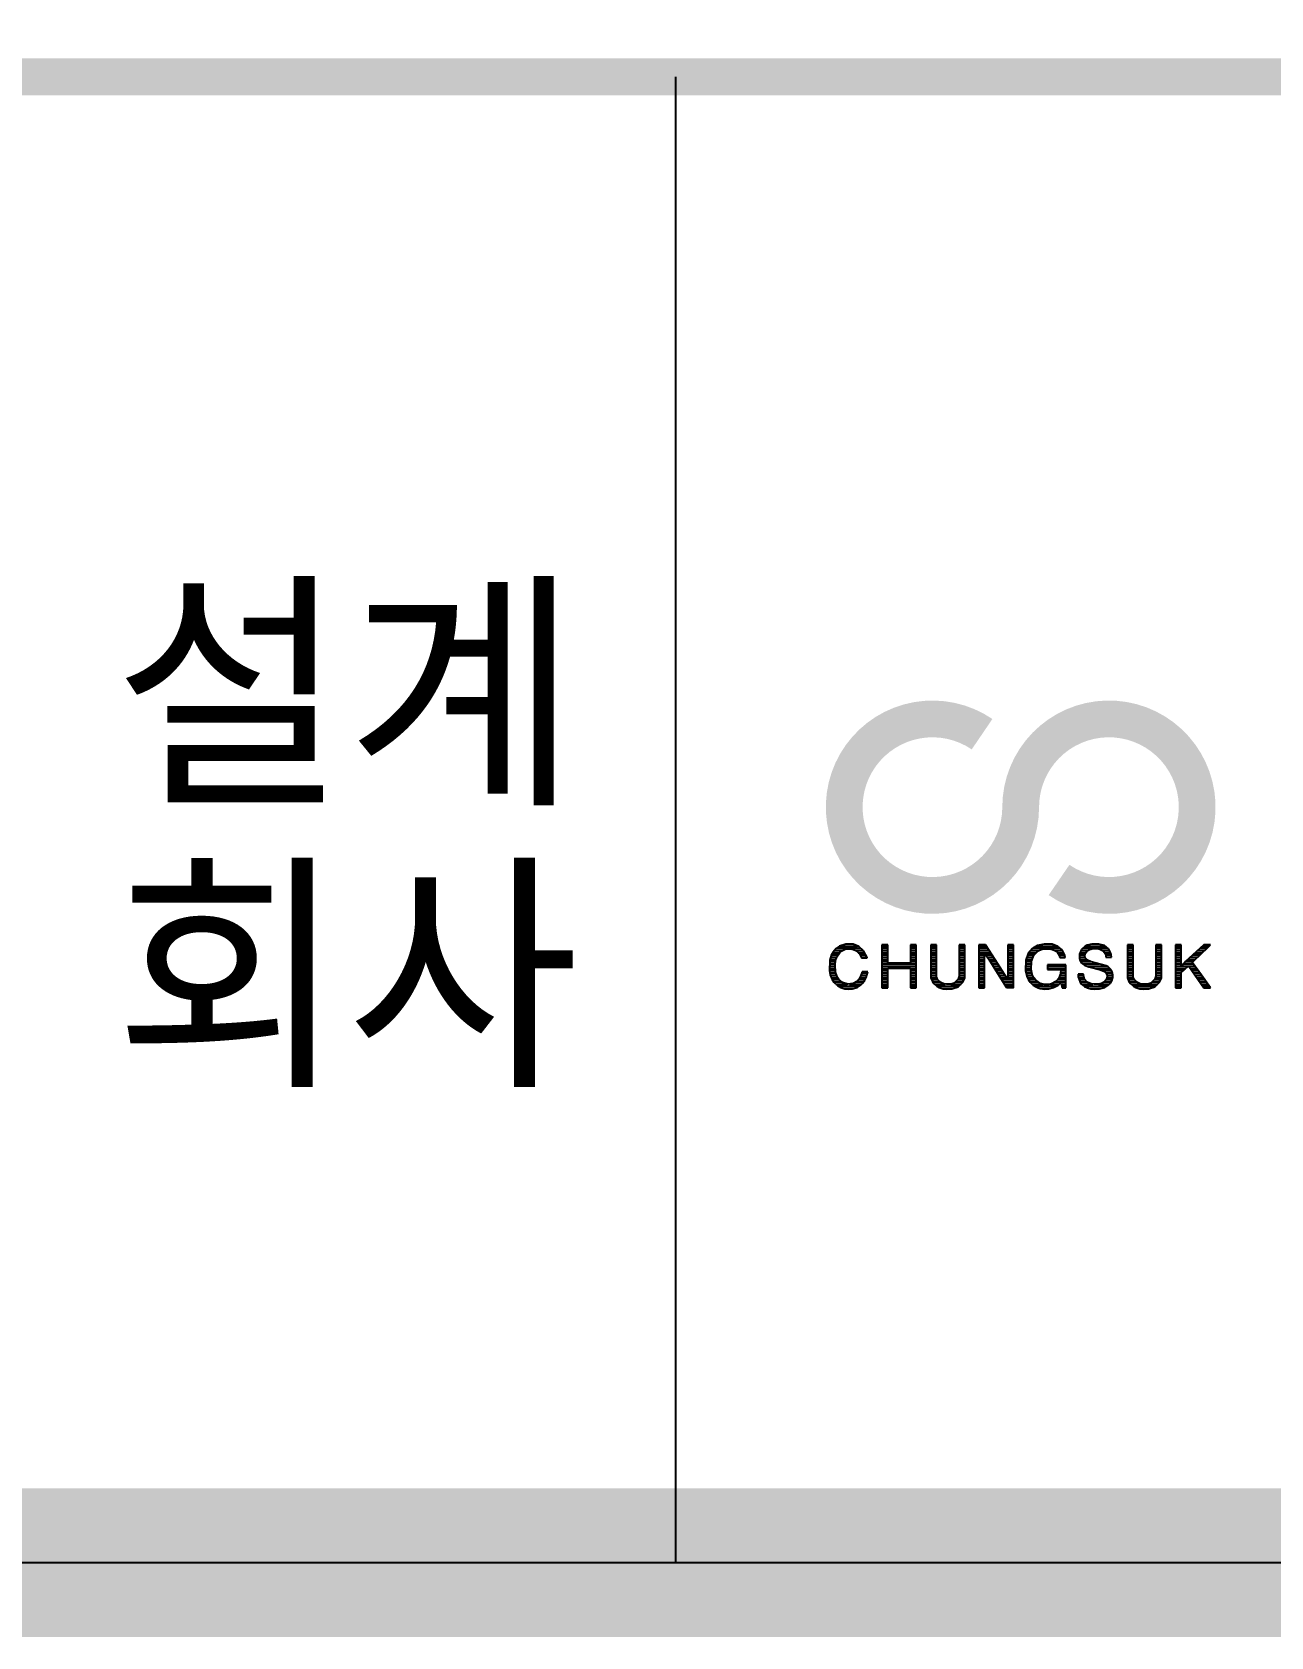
# Model space of a CAD drawing. Extents: x -109 to 1179, y -20 to 602.
# Drawn here: x 350.17 to 383.53, y 16 to 59.2 of the extents above; entities that cross this region are included whole.
import ezdxf
from ezdxf.enums import TextEntityAlignment as Align

# ---------------------------------------------------------------- set-up
doc = ezdxf.new("R2010")
doc.units = 0
doc.header["$LTSCALE"] = 500
doc.header["$MEASUREMENT"] = 0
for name, color, linetype in [('HATCH1', 253, 'CONTINUOUS'), ('T-LINE3', 2, 'CONTINUOUS'), ('T-TEMP1', 1, 'CONTINUOUS')]:
    doc.layers.add(name, color=color, linetype=linetype)
doc.styles.add('TITLE', font='Gngt_01.ttf')

msp = doc.modelspace()

# ---------------------------------------------------------------- linework, layer by layer
at = {"layer": 'HATCH1', "color": 1, "linetype": 'BYBLOCK'}
msp.add_line((37.5, 18), (1148.5, 18), dxfattribs=at)
at = {"layer": 'T-LINE3'}
for p, q in [((367.5, 58), (367.5, 18)), ((371.916, 34.6), (371.829, 34.536)), ((372.086, 34.652), (371.916, 34.6)), ((371.919, 34.6), (372.398, 34.6)), ((372.282, 34.647), (372.086, 34.652)), ((372.44, 34.584), (372.282, 34.647)), ((372.561, 34.473), (372.44, 34.584)), ((373.057, 34.636), (373.057, 34.056)), ((373.216, 34.636), (373.057, 34.636)), ((373.057, 34.6), (373.216, 34.6)), ((373.216, 34.136), (373.216, 34.636)), ((373.871, 34.636), (373.832, 34.636)), ((373.832, 34.636), (373.832, 34.136)), ((373.832, 34.6), (373.985, 34.6)), ((373.985, 34.636), (373.871, 34.636)), ((373.985, 34.056), (373.985, 34.636)), ((374.378, 34.636), (374.378, 34.193)), ((374.53, 34.636), (374.378, 34.636)), ((374.378, 34.6), (374.53, 34.6)), ((374.53, 34.199), (374.53, 34.636)), ((375.137, 34.636), (375.137, 34.215)), ((375.29, 34.636), (375.137, 34.636)), ((375.137, 34.6), (375.29, 34.6)), ((375.29, 34.515), (375.29, 34.636)), ((375.852, 34.636), (375.666, 34.636)), ((375.666, 34.636), (375.666, 34.056)), ((375.666, 34.6), (375.874, 34.6)), ((376.108, 34.231), (375.852, 34.636)), ((376.447, 34.636), (376.447, 34.178)), ((376.479, 34.636), (376.447, 34.636)), ((376.447, 34.6), (376.6, 34.6)), ((376.6, 34.636), (376.479, 34.636)), ((376.6, 34.056), (376.6, 34.636)), ((377.249, 34.61), (377.113, 34.531)), ((377.233, 34.6), (377.765, 34.6)), ((377.424, 34.652), (377.249, 34.61)), ((377.642, 34.647), (377.424, 34.652)), ((377.795, 34.589), (377.642, 34.647)), ((377.91, 34.494), (377.795, 34.589)), ((378.532, 34.6), (378.433, 34.51)), ((378.586, 34.626), (378.532, 34.6)), ((378.534, 34.6), (379.067, 34.6)), ((378.707, 34.652), (378.586, 34.626)), ((378.898, 34.652), (378.707, 34.652)), ((379.056, 34.61), (378.898, 34.652)), ((379.159, 34.526), (379.056, 34.61)), ((379.672, 34.636), (379.672, 34.193)), ((379.825, 34.636), (379.672, 34.636)), ((379.672, 34.6), (379.825, 34.6)), ((379.825, 34.199), (379.825, 34.636)), ((380.432, 34.636), (380.432, 34.215)), ((380.584, 34.636), (380.432, 34.636)), ((380.432, 34.6), (380.584, 34.6)), ((380.584, 34.515), (380.584, 34.636)), ((380.961, 34.636), (380.961, 34.056)), ((381.119, 34.636), (380.961, 34.636)), ((380.961, 34.6), (381.119, 34.6)), ((381.119, 34.078), (381.119, 34.636)), ((381.73, 34.636), (381.234, 34.183)), ((381.691, 34.6), (381.87, 34.6)), ((381.905, 34.636), (381.73, 34.636)), ((381.834, 34.563), (381.905, 34.636)), ((371.654, 34.215), (371.644, 33.935)), ((371.653, 34.179), (371.808, 34.179)), ((371.692, 34.341), (371.654, 34.215)), ((371.661, 34.239), (371.822, 34.239)), ((371.679, 34.299), (371.842, 34.299)), ((371.742, 34.436), (371.692, 34.341)), ((371.702, 34.359), (371.878, 34.359)), ((371.733, 34.42), (371.918, 34.42)), ((371.829, 34.536), (371.742, 34.436)), ((371.78, 34.48), (371.992, 34.48)), ((371.796, 34.094), (371.812, 34.209)), ((371.812, 34.209), (371.845, 34.31)), ((371.835, 34.54), (372.488, 34.54)), ((371.845, 34.31), (371.922, 34.426)), ((371.922, 34.426), (371.977, 34.473)), ((371.977, 34.473), (372.069, 34.515)), ((372.069, 34.515), (372.205, 34.526)), ((372.205, 34.526), (372.293, 34.51)), ((372.293, 34.51), (372.375, 34.467)), ((372.351, 34.48), (372.553, 34.48)), ((372.375, 34.467), (372.451, 34.389)), ((372.421, 34.42), (372.589, 34.42)), ((372.451, 34.389), (372.506, 34.278)), ((372.466, 34.359), (372.621, 34.359)), ((372.495, 34.299), (372.653, 34.299)), ((372.506, 34.278), (372.659, 34.278)), ((372.659, 34.289), (372.561, 34.473)), ((372.659, 34.278), (372.659, 34.289)), ((373.057, 34.54), (373.216, 34.54)), ((373.057, 34.48), (373.216, 34.48)), ((373.057, 34.42), (373.216, 34.42)), ((373.057, 34.359), (373.216, 34.359)), ((373.057, 34.299), (373.216, 34.299)), ((373.057, 34.239), (373.216, 34.239)), ((373.057, 34.179), (373.216, 34.179)), ((373.832, 34.136), (373.216, 34.136)), ((373.832, 34.54), (373.985, 34.54)), ((373.832, 34.48), (373.985, 34.48)), ((373.832, 34.42), (373.985, 34.42)), ((373.832, 34.359), (373.985, 34.359)), ((373.832, 34.299), (373.985, 34.299)), ((373.832, 34.239), (373.985, 34.239)), ((373.832, 34.179), (373.985, 34.179)), ((374.378, 34.54), (374.53, 34.54)), ((374.378, 34.48), (374.53, 34.48)), ((374.378, 34.42), (374.53, 34.42)), ((374.378, 34.359), (374.53, 34.359)), ((374.378, 34.299), (374.53, 34.299)), ((374.378, 34.239), (374.53, 34.239)), ((374.378, 34.193), (374.378, 33.745)), ((374.378, 34.179), (374.53, 34.179)), ((374.53, 33.767), (374.53, 34.199)), ((375.137, 34.54), (375.29, 34.54)), ((375.137, 34.48), (375.29, 34.48)), ((375.137, 34.42), (375.29, 34.42)), ((375.137, 34.359), (375.29, 34.359)), ((375.137, 34.299), (375.29, 34.299)), ((375.137, 34.239), (375.29, 34.239)), ((375.137, 34.215), (375.137, 33.788)), ((375.137, 34.179), (375.29, 34.179)), ((375.29, 34.13), (375.29, 34.515)), ((375.666, 34.54), (375.912, 34.54)), ((375.666, 34.48), (375.95, 34.48)), ((375.666, 34.42), (375.989, 34.42)), ((375.666, 34.359), (375.824, 34.359)), ((375.666, 34.299), (375.824, 34.299)), ((375.666, 34.239), (375.824, 34.239)), ((375.666, 34.179), (375.824, 34.179)), ((375.824, 34.399), (375.836, 34.399)), ((375.824, 33.935), (375.824, 34.399)), ((375.836, 34.399), (375.863, 34.357)), ((375.861, 34.359), (376.027, 34.359)), ((375.863, 34.357), (375.863, 34.341)), ((375.863, 34.341), (375.934, 34.247)), ((375.894, 34.299), (376.065, 34.299)), ((375.934, 34.247), (376.173, 33.867)), ((375.938, 34.239), (376.103, 34.239)), ((375.976, 34.179), (376.141, 34.179)), ((376.359, 33.83), (376.108, 34.231)), ((376.447, 34.54), (376.6, 34.54)), ((376.447, 34.48), (376.6, 34.48)), ((376.447, 34.42), (376.6, 34.42)), ((376.447, 34.359), (376.6, 34.359)), ((376.447, 34.299), (376.6, 34.299)), ((376.447, 34.239), (376.6, 34.239)), ((376.447, 34.179), (376.6, 34.179)), ((376.447, 34.178), (376.447, 33.714)), ((376.933, 34.22), (376.922, 33.945)), ((376.931, 34.179), (377.084, 34.179)), ((376.998, 34.399), (376.933, 34.22)), ((376.94, 34.239), (377.103, 34.239)), ((376.962, 34.299), (377.128, 34.299)), ((376.984, 34.359), (377.153, 34.359)), ((377.113, 34.531), (376.998, 34.399)), ((377.016, 34.42), (377.216, 34.42)), ((377.069, 34.48), (377.293, 34.48)), ((377.075, 33.967), (377.085, 34.193)), ((377.085, 34.193), (377.151, 34.357)), ((377.129, 34.54), (377.854, 34.54)), ((377.151, 34.357), (377.265, 34.467)), ((377.265, 34.467), (377.347, 34.505)), ((377.347, 34.505), (377.418, 34.521)), ((377.418, 34.521), (377.555, 34.526)), ((377.555, 34.526), (377.648, 34.51)), ((377.648, 34.51), (377.735, 34.467)), ((377.709, 34.48), (377.92, 34.48)), ((377.735, 34.467), (377.784, 34.426)), ((377.784, 34.426), (377.833, 34.352)), ((377.788, 34.42), (377.956, 34.42)), ((377.828, 34.359), (377.985, 34.359)), ((377.833, 34.352), (377.849, 34.289)), ((377.847, 34.299), (377.995, 34.299)), ((377.849, 34.289), (377.997, 34.289)), ((377.942, 34.447), (377.91, 34.494)), ((377.986, 34.357), (377.942, 34.447)), ((377.997, 34.289), (377.986, 34.357)), ((378.433, 34.51), (378.379, 34.378)), ((378.379, 34.378), (378.379, 34.262)), ((378.379, 34.359), (378.527, 34.359)), ((378.379, 34.299), (378.531, 34.299)), ((378.379, 34.262), (378.395, 34.204)), ((378.385, 34.239), (378.571, 34.239)), ((378.395, 34.204), (378.433, 34.141)), ((378.396, 34.42), (378.548, 34.42)), ((378.41, 34.179), (378.68, 34.179)), ((378.421, 34.48), (378.599, 34.48)), ((378.433, 34.141), (378.515, 34.083)), ((378.467, 34.54), (379.141, 34.54)), ((378.526, 34.357), (378.538, 34.404)), ((378.532, 34.283), (378.526, 34.357)), ((378.592, 34.215), (378.532, 34.283)), ((378.538, 34.404), (378.586, 34.473)), ((378.586, 34.473), (378.652, 34.51)), ((378.695, 34.173), (378.592, 34.215)), ((378.652, 34.51), (378.745, 34.531)), ((379.094, 34.067), (378.695, 34.173)), ((378.745, 34.531), (378.843, 34.531)), ((378.843, 34.531), (378.925, 34.515)), ((378.925, 34.515), (379.017, 34.467)), ((378.993, 34.48), (379.188, 34.48)), ((379.017, 34.467), (379.072, 34.399)), ((379.056, 34.42), (379.218, 34.42)), ((379.072, 34.399), (379.088, 34.352)), ((379.086, 34.359), (379.236, 34.359)), ((379.088, 34.352), (379.088, 34.299)), ((379.088, 34.299), (379.241, 34.299)), ((379.209, 34.447), (379.159, 34.526)), ((379.236, 34.368), (379.209, 34.447)), ((379.241, 34.299), (379.236, 34.368)), ((379.672, 34.54), (379.825, 34.54)), ((379.672, 34.48), (379.825, 34.48)), ((379.672, 34.42), (379.825, 34.42)), ((379.672, 34.359), (379.825, 34.359)), ((379.672, 34.299), (379.825, 34.299)), ((379.672, 34.239), (379.825, 34.239)), ((379.672, 34.193), (379.672, 33.745)), ((379.672, 34.179), (379.825, 34.179)), ((379.825, 33.767), (379.825, 34.199)), ((380.432, 34.54), (380.584, 34.54)), ((380.432, 34.48), (380.584, 34.48)), ((380.432, 34.42), (380.584, 34.42)), ((380.432, 34.359), (380.584, 34.359)), ((380.432, 34.299), (380.584, 34.299)), ((380.432, 34.239), (380.584, 34.239)), ((380.432, 34.215), (380.432, 33.788)), ((380.432, 34.179), (380.584, 34.179)), ((380.584, 34.13), (380.584, 34.515)), ((380.961, 34.54), (381.119, 34.54)), ((380.961, 34.48), (381.119, 34.48)), ((380.961, 34.42), (381.119, 34.42)), ((380.961, 34.359), (381.119, 34.359)), ((380.961, 34.299), (381.119, 34.299)), ((380.961, 34.239), (381.119, 34.239)), ((380.961, 34.179), (381.119, 34.179)), ((381.234, 34.183), (381.185, 34.125)), ((381.231, 34.179), (381.435, 34.179)), ((381.295, 34.239), (381.493, 34.239)), ((381.361, 34.299), (381.557, 34.299)), ((381.424, 34.167), (381.457, 34.204)), ((381.424, 34.151), (381.424, 34.167)), ((381.665, 33.814), (381.424, 34.151)), ((381.427, 34.359), (381.62, 34.359)), ((381.457, 34.204), (381.834, 34.563)), ((381.493, 34.42), (381.683, 34.42)), ((381.559, 34.48), (381.747, 34.48)), ((381.625, 34.54), (381.81, 34.54)), ((371.644, 33.938), (371.805, 33.938)), ((371.644, 33.935), (371.665, 33.824)), ((371.646, 33.998), (371.801, 33.998)), ((371.648, 34.058), (371.798, 34.058)), ((371.65, 34.119), (371.799, 34.119)), ((371.655, 33.878), (371.815, 33.878)), ((371.665, 33.824), (371.709, 33.714)), ((371.668, 33.817), (371.837, 33.817)), ((371.692, 33.757), (371.86, 33.757)), ((371.709, 33.714), (371.763, 33.63)), ((371.807, 33.898), (371.796, 34.094)), ((371.862, 33.751), (371.807, 33.898)), ((371.895, 33.703), (371.862, 33.751)), ((371.998, 33.614), (371.895, 33.703)), ((372.44, 33.703), (372.402, 33.656)), ((372.484, 33.777), (372.44, 33.703)), ((372.472, 33.757), (372.633, 33.757)), ((372.522, 33.904), (372.484, 33.777)), ((372.496, 33.817), (372.65, 33.817)), ((372.514, 33.878), (372.667, 33.878)), ((372.675, 33.904), (372.522, 33.904)), ((372.588, 33.667), (372.632, 33.751)), ((372.632, 33.751), (372.675, 33.904)), ((373.057, 34.119), (373.985, 34.119)), ((373.057, 34.058), (373.985, 34.058)), ((373.057, 34.056), (373.057, 33.477)), ((373.057, 33.998), (373.216, 33.998)), ((373.057, 33.938), (373.216, 33.938)), ((373.057, 33.878), (373.216, 33.878)), ((373.057, 33.817), (373.216, 33.817)), ((373.057, 33.757), (373.216, 33.757)), ((373.216, 33.477), (373.216, 34.004)), ((373.216, 34.004), (373.832, 34.004)), ((373.832, 34.004), (373.832, 33.477)), ((373.832, 33.998), (373.985, 33.998)), ((373.832, 33.938), (373.985, 33.938)), ((373.832, 33.878), (373.985, 33.878)), ((373.832, 33.817), (373.985, 33.817)), ((373.832, 33.757), (373.985, 33.757)), ((373.985, 33.477), (373.985, 34.056)), ((374.378, 34.119), (374.53, 34.119)), ((374.378, 34.058), (374.53, 34.058)), ((374.378, 33.998), (374.53, 33.998)), ((374.378, 33.938), (374.53, 33.938)), ((374.378, 33.878), (374.53, 33.878)), ((374.378, 33.817), (374.53, 33.817)), ((374.378, 33.757), (374.533, 33.757)), ((374.378, 33.745), (374.416, 33.645)), ((374.542, 33.73), (374.53, 33.767)), ((374.564, 33.687), (374.542, 33.73)), ((375.114, 33.709), (375.005, 33.603)), ((375.137, 33.788), (375.114, 33.709)), ((375.128, 33.757), (375.29, 33.757)), ((375.137, 34.119), (375.29, 34.119)), ((375.137, 34.058), (375.29, 34.058)), ((375.137, 33.998), (375.29, 33.998)), ((375.137, 33.938), (375.29, 33.938)), ((375.137, 33.878), (375.29, 33.878)), ((375.137, 33.817), (375.29, 33.817)), ((375.24, 33.624), (375.29, 33.745)), ((375.29, 33.745), (375.29, 34.13)), ((375.666, 34.119), (375.824, 34.119)), ((375.666, 34.058), (375.824, 34.058)), ((375.666, 34.056), (375.666, 33.477)), ((375.666, 33.998), (375.824, 33.998)), ((375.666, 33.938), (375.824, 33.938)), ((375.666, 33.878), (375.824, 33.878)), ((375.666, 33.817), (375.824, 33.817)), ((375.666, 33.757), (375.824, 33.757)), ((375.824, 33.477), (375.824, 33.935)), ((376.014, 34.119), (376.178, 34.119)), ((376.052, 34.058), (376.216, 34.058)), ((376.09, 33.998), (376.254, 33.998)), ((376.129, 33.938), (376.292, 33.938)), ((376.167, 33.878), (376.329, 33.878)), ((376.173, 33.867), (376.414, 33.482)), ((376.204, 33.817), (376.367, 33.817)), ((376.242, 33.757), (376.407, 33.757)), ((376.436, 33.714), (376.359, 33.83)), ((376.447, 33.714), (376.436, 33.714)), ((376.447, 34.119), (376.6, 34.119)), ((376.447, 34.058), (376.6, 34.058)), ((376.447, 33.998), (376.6, 33.998)), ((376.447, 33.938), (376.6, 33.938)), ((376.447, 33.878), (376.6, 33.878)), ((376.447, 33.817), (376.6, 33.817)), ((376.447, 33.757), (376.6, 33.757)), ((376.6, 33.477), (376.6, 34.056)), ((376.922, 33.945), (376.96, 33.788)), ((376.924, 33.998), (377.076, 33.998)), ((376.924, 33.938), (377.082, 33.938)), ((376.926, 34.058), (377.079, 34.058)), ((376.929, 34.119), (377.082, 34.119)), ((376.938, 33.878), (377.096, 33.878)), ((376.953, 33.817), (377.114, 33.817)), ((376.96, 33.788), (377.009, 33.687)), ((376.975, 33.757), (377.145, 33.757)), ((377.107, 33.83), (377.075, 33.967)), ((377.151, 33.745), (377.107, 33.83)), ((377.205, 33.677), (377.151, 33.745)), ((377.517, 34.094), (377.517, 33.967)), ((378.013, 34.094), (377.517, 34.094)), ((377.517, 34.058), (378.013, 34.058)), ((377.517, 33.998), (378.013, 33.998)), ((377.517, 33.967), (377.877, 33.967)), ((377.822, 33.735), (377.74, 33.645)), ((377.866, 33.851), (377.822, 33.735)), ((377.83, 33.757), (378.013, 33.757)), ((377.853, 33.817), (378.013, 33.817)), ((377.877, 33.967), (377.866, 33.851)), ((377.868, 33.878), (378.013, 33.878)), ((377.874, 33.938), (378.013, 33.938)), ((378.013, 33.471), (378.013, 34.094)), ((378.341, 33.846), (378.341, 33.772)), ((378.488, 33.846), (378.341, 33.846)), ((378.341, 33.817), (378.49, 33.817)), ((378.341, 33.772), (378.395, 33.63)), ((378.346, 33.757), (378.497, 33.757)), ((378.465, 34.119), (378.9, 34.119)), ((378.494, 33.767), (378.488, 33.846)), ((378.515, 33.709), (378.494, 33.767)), ((378.515, 34.083), (378.63, 34.041)), ((378.586, 33.63), (378.515, 33.709)), ((378.582, 34.058), (379.111, 34.058)), ((378.63, 34.041), (378.941, 33.961)), ((378.798, 33.998), (379.193, 33.998)), ((378.941, 33.961), (379.05, 33.914)), ((378.996, 33.938), (379.242, 33.938)), ((379.05, 33.914), (379.099, 33.867)), ((379.111, 33.714), (379.05, 33.635)), ((379.088, 33.878), (379.265, 33.878)), ((379.154, 34.036), (379.094, 34.067)), ((379.099, 33.867), (379.122, 33.82)), ((379.122, 33.82), (379.111, 33.714)), ((379.115, 33.757), (379.279, 33.757)), ((379.121, 33.817), (379.279, 33.817)), ((379.225, 33.967), (379.154, 34.036)), ((379.258, 33.909), (379.225, 33.967)), ((379.252, 33.661), (379.279, 33.756)), ((379.279, 33.814), (379.258, 33.909)), ((379.279, 33.756), (379.279, 33.814)), ((379.672, 34.119), (379.825, 34.119)), ((379.672, 34.058), (379.825, 34.058)), ((379.672, 33.998), (379.825, 33.998)), ((379.672, 33.938), (379.825, 33.938)), ((379.672, 33.878), (379.825, 33.878)), ((379.672, 33.817), (379.825, 33.817)), ((379.672, 33.757), (379.828, 33.757)), ((379.672, 33.745), (379.711, 33.645)), ((379.836, 33.73), (379.825, 33.767)), ((379.858, 33.687), (379.836, 33.73)), ((380.409, 33.709), (380.3, 33.603)), ((380.432, 33.788), (380.409, 33.709)), ((380.423, 33.757), (380.584, 33.757)), ((380.432, 34.119), (380.584, 34.119)), ((380.432, 34.058), (380.584, 34.058)), ((380.432, 33.998), (380.584, 33.998)), ((380.432, 33.938), (380.584, 33.938)), ((380.432, 33.878), (380.584, 33.878)), ((380.432, 33.817), (380.584, 33.817)), ((380.535, 33.624), (380.584, 33.745)), ((380.584, 33.745), (380.584, 34.13)), ((380.961, 34.119), (381.119, 34.119)), ((380.961, 34.058), (381.301, 34.058)), ((380.961, 34.056), (380.961, 33.477)), ((380.961, 33.998), (381.239, 33.998)), ((380.961, 33.938), (381.177, 33.938)), ((380.961, 33.878), (381.119, 33.878)), ((380.961, 33.817), (381.119, 33.817)), ((380.961, 33.757), (381.119, 33.757)), ((381.185, 34.125), (381.119, 34.078)), ((381.119, 33.883), (381.305, 34.062)), ((381.119, 33.477), (381.119, 33.883)), ((381.176, 34.119), (381.448, 34.119)), ((381.305, 34.062), (381.321, 34.062)), ((381.321, 34.062), (381.725, 33.477)), ((381.323, 34.058), (381.491, 34.058)), ((381.365, 33.998), (381.534, 33.998)), ((381.407, 33.938), (381.577, 33.938)), ((381.448, 33.878), (381.62, 33.878)), ((381.49, 33.817), (381.663, 33.817)), ((381.531, 33.757), (381.706, 33.757)), ((381.905, 33.477), (381.665, 33.814)), ((371.72, 33.697), (371.902, 33.697)), ((371.759, 33.637), (371.972, 33.637)), ((371.763, 33.63), (371.862, 33.534)), ((371.818, 33.576), (372.125, 33.576)), ((371.862, 33.534), (371.954, 33.482)), ((371.894, 33.516), (372.437, 33.516)), ((371.954, 33.482), (372.058, 33.451)), ((372.14, 33.572), (371.998, 33.614)), ((372.041, 33.456), (372.289, 33.456)), ((372.058, 33.451), (372.151, 33.439)), ((372.287, 33.588), (372.14, 33.572)), ((372.151, 33.439), (372.255, 33.445)), ((372.182, 33.576), (372.516, 33.576)), ((372.255, 33.445), (372.391, 33.487)), ((372.402, 33.656), (372.287, 33.588)), ((372.369, 33.637), (372.565, 33.637)), ((372.391, 33.487), (372.484, 33.545)), ((372.435, 33.697), (372.603, 33.697)), ((372.484, 33.545), (372.527, 33.588)), ((372.527, 33.588), (372.588, 33.667)), ((373.057, 33.697), (373.216, 33.697)), ((373.057, 33.637), (373.216, 33.637)), ((373.057, 33.576), (373.216, 33.576)), ((373.057, 33.516), (373.216, 33.516)), ((373.057, 33.477), (373.172, 33.477)), ((373.172, 33.477), (373.216, 33.477)), ((373.832, 33.697), (373.985, 33.697)), ((373.832, 33.637), (373.985, 33.637)), ((373.832, 33.576), (373.985, 33.576)), ((373.832, 33.516), (373.985, 33.516)), ((373.832, 33.477), (373.985, 33.477)), ((374.397, 33.697), (374.559, 33.697)), ((374.416, 33.645), (374.455, 33.592)), ((374.423, 33.637), (374.62, 33.637)), ((374.455, 33.592), (374.536, 33.519)), ((374.473, 33.576), (374.761, 33.576)), ((374.536, 33.519), (374.602, 33.482)), ((374.541, 33.516), (375.128, 33.516)), ((374.645, 33.614), (374.564, 33.687)), ((374.602, 33.482), (374.706, 33.451)), ((374.722, 33.582), (374.645, 33.614)), ((374.688, 33.456), (374.972, 33.456)), ((374.706, 33.451), (374.809, 33.439)), ((374.793, 33.572), (374.722, 33.582)), ((374.924, 33.577), (374.793, 33.572)), ((374.809, 33.439), (374.94, 33.445)), ((374.918, 33.576), (375.19, 33.576)), ((375.005, 33.603), (374.924, 33.577)), ((374.94, 33.445), (375.114, 33.503)), ((375.04, 33.637), (375.245, 33.637)), ((375.102, 33.697), (375.27, 33.697)), ((375.114, 33.503), (375.24, 33.624)), ((375.666, 33.697), (375.824, 33.697)), ((375.666, 33.637), (375.824, 33.637)), ((375.666, 33.576), (375.824, 33.576)), ((375.666, 33.516), (375.824, 33.516)), ((375.666, 33.477), (375.786, 33.477)), ((375.786, 33.477), (375.824, 33.477)), ((376.28, 33.697), (376.6, 33.697)), ((376.317, 33.637), (376.6, 33.637)), ((376.355, 33.576), (376.6, 33.576)), ((376.393, 33.516), (376.6, 33.516)), ((376.414, 33.482), (376.6, 33.477)), ((377.004, 33.697), (377.19, 33.697)), ((377.009, 33.687), (377.052, 33.63)), ((377.047, 33.637), (377.265, 33.637)), ((377.052, 33.63), (377.129, 33.55)), ((377.104, 33.576), (377.398, 33.576)), ((377.129, 33.55), (377.194, 33.514)), ((377.19, 33.516), (377.743, 33.516)), ((377.194, 33.514), (377.265, 33.471)), ((377.331, 33.592), (377.205, 33.677)), ((377.265, 33.471), (377.32, 33.455)), ((377.319, 33.456), (377.584, 33.456)), ((377.32, 33.455), (377.435, 33.439)), ((377.44, 33.566), (377.331, 33.592)), ((377.435, 33.439), (377.544, 33.445)), ((377.55, 33.566), (377.44, 33.566)), ((377.544, 33.445), (377.68, 33.482)), ((377.626, 33.582), (377.55, 33.566)), ((377.598, 33.576), (377.836, 33.576)), ((377.74, 33.645), (377.626, 33.582)), ((377.68, 33.482), (377.806, 33.55)), ((377.725, 33.637), (378.013, 33.637)), ((377.787, 33.697), (378.013, 33.697)), ((377.806, 33.55), (377.866, 33.603)), ((377.866, 33.603), (377.883, 33.603)), ((377.883, 33.603), (377.915, 33.471)), ((377.889, 33.576), (378.013, 33.576)), ((377.904, 33.516), (378.013, 33.516)), ((377.915, 33.471), (378.013, 33.471)), ((378.369, 33.697), (378.526, 33.697)), ((378.392, 33.637), (378.58, 33.637)), ((378.395, 33.63), (378.428, 33.582)), ((378.428, 33.582), (378.515, 33.508)), ((378.435, 33.576), (378.738, 33.576)), ((378.506, 33.516), (379.107, 33.516)), ((378.515, 33.508), (378.597, 33.471)), ((378.695, 33.582), (378.586, 33.63)), ((378.597, 33.471), (378.685, 33.451)), ((378.663, 33.456), (378.951, 33.456)), ((378.685, 33.451), (378.794, 33.439)), ((378.772, 33.572), (378.695, 33.582)), ((378.87, 33.572), (378.772, 33.572)), ((378.794, 33.439), (378.914, 33.445)), ((378.974, 33.592), (378.87, 33.572)), ((378.893, 33.576), (379.186, 33.576)), ((378.914, 33.445), (379.061, 33.487)), ((379.05, 33.635), (378.974, 33.592)), ((379.051, 33.637), (379.236, 33.637)), ((379.061, 33.487), (379.154, 33.545)), ((379.098, 33.697), (379.263, 33.697)), ((379.154, 33.545), (379.214, 33.603)), ((379.214, 33.603), (379.252, 33.661)), ((379.691, 33.697), (379.853, 33.697)), ((379.711, 33.645), (379.749, 33.592)), ((379.717, 33.637), (379.915, 33.637)), ((379.749, 33.592), (379.831, 33.519)), ((379.767, 33.576), (380.056, 33.576)), ((379.831, 33.519), (379.896, 33.482)), ((379.836, 33.516), (380.423, 33.516)), ((379.94, 33.614), (379.858, 33.687)), ((379.896, 33.482), (380, 33.451)), ((380.017, 33.582), (379.94, 33.614)), ((379.982, 33.456), (380.267, 33.456)), ((380, 33.451), (380.104, 33.439)), ((380.087, 33.572), (380.017, 33.582)), ((380.056, 33.576), (380.485, 33.576)), ((380.218, 33.577), (380.087, 33.572)), ((380.104, 33.439), (380.235, 33.445)), ((380.3, 33.603), (380.218, 33.577)), ((380.235, 33.445), (380.409, 33.503)), ((380.335, 33.637), (380.54, 33.637)), ((380.397, 33.697), (380.564, 33.697)), ((380.409, 33.503), (380.535, 33.624)), ((380.961, 33.697), (381.119, 33.697)), ((380.961, 33.637), (381.119, 33.637)), ((380.961, 33.576), (381.119, 33.576)), ((380.961, 33.516), (381.119, 33.516)), ((380.961, 33.477), (381.091, 33.477)), ((381.091, 33.477), (381.119, 33.477)), ((381.573, 33.697), (381.749, 33.697)), ((381.615, 33.637), (381.791, 33.637)), ((381.656, 33.576), (381.834, 33.576)), ((381.698, 33.516), (381.877, 33.516)), ((381.725, 33.477), (381.905, 33.477))]:
    msp.add_line(p, q, dxfattribs=at)
at = {"layer": 'T-LINE3', "const_width": 1}
msp.add_lwpolyline([(37.5, 58), (1148.5, 58)], dxfattribs=at)
at = {"layer": 'T-LINE3', "linetype": 'CONTINUOUS', "const_width": 0.99}
msp.add_lwpolyline([(375.755, 40.303, 4.026855), (376.795, 38.338, -4.043386), (377.828, 36.378)], format="xyb", dxfattribs=at)
at = {"layer": 'T-TEMP1', "const_width": 4}
msp.add_lwpolyline([(37.5, 18), (37.5, 578), (1148.5, 578), (1148.5, 18)], close=True, dxfattribs=at)

# ---------------------------------------------------------------- texts
at = {"layer": 'T-LINE3', "style": 'TITLE'}
for s, p in [('설계', (358.639, 41.476)), ('회사', (358.639, 33.892))]:
    msp.add_text(s, height=5, dxfattribs=at).set_placement(p, align=Align.MIDDLE)

doc.saveas('drawing.dxf')
